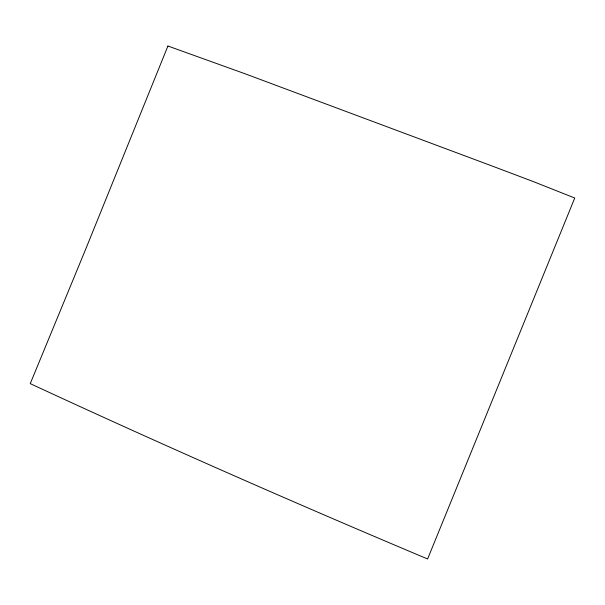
<?xml version="1.0" encoding="UTF-8"?>
<svg xmlns="http://www.w3.org/2000/svg" width="605" height="605" viewBox="0 0 605 605"><rect width="100%" height="100%" fill="white"/><g stroke="black" fill="none" stroke-linecap="round" stroke-linejoin="round"><path stroke-width="0.91" d="M167.925 46.018L85.812 248.889L30.25 383.638C161.603 444.546 294.166 502.808 427.606 558.982L574.75 198.024L532.793 181.379L490.216 165.301L244.919 73.719L167.925 46.018"/></g></svg>
